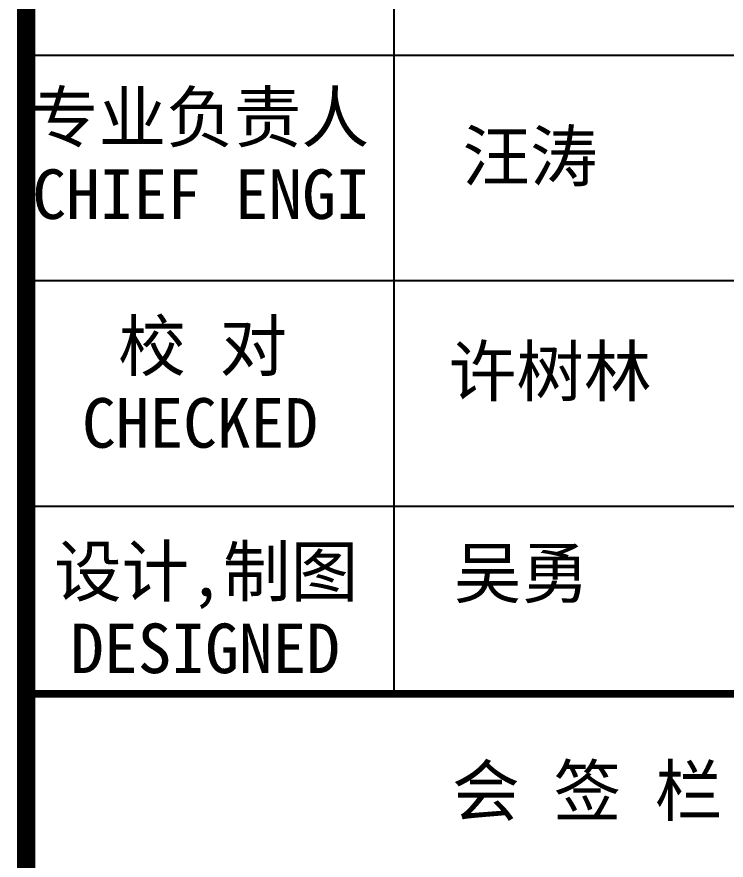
# Model space of a CAD drawing. Extents: x 1169373 to 1354985, y 649019 to 904199.
# Drawn here: x 1348155 to 1351917, y 808013 to 812484 of the extents above; entities that cross this region are included whole.
import ezdxf

# ---------------------------------------------------------------- set-up
doc = ezdxf.new("R2010")
doc.units = 0
doc.header["$LTSCALE"] = 1000
doc.header["$MEASUREMENT"] = 0
doc.layers.add('0-签名', color=2, linetype='Continuous')
doc.layers.add('图框', color=7, linetype='Continuous')
doc.styles.add('STYLE-黑体', font='simhei.ttf')

msp = doc.modelspace()

# ---------------------------------------------------------------- linework, layer by layer
at = {"layer": '图框', "color": 4}
msp.add_line((1348204.7, 824418.7), (1348204.7, 784418.7), dxfattribs=at)
at = {"layer": '图框', "color": 0}
for p, q in [((1348204.7, 812280.9), (1353882.9, 812280.9)), ((1348204.7, 811085.7), (1353882.9, 811085.7)), ((1348204.7, 809890.5), (1353882.9, 809890.5))]:
    msp.add_line(p, q, dxfattribs=at)
at = {"layer": '图框', "color": 4, "const_width": 98.6}
msp.add_lwpolyline([(1348204.7, 824418.7), (1348204.7, 784418.7)], dxfattribs=at)
msp.add_lwpolyline([(1348204.7, 824418.7), (1353904.7, 824418.7), (1353904.7, 784418.7), (1348204.7, 784418.7)], close=True, dxfattribs=at)
at = {"layer": '图框', "color": 0}
msp.add_lwpolyline([(1350157, 808894.5), (1350157, 814671.3)], dxfattribs=at)
at = {"layer": '图框', "color": 0, "const_width": 40.3}
msp.add_lwpolyline([(1348204.7, 808894.5), (1353882.9, 808894.5)], dxfattribs=at)

# ---------------------------------------------------------------- texts
at = {"layer": '0-签名', "color": 4, "style": 'STYLE-黑体'}
msp.add_text('吴勇', height=262.94, dxfattribs=at).set_placement((1350473.5, 809404.7))
at = {"layer": '图框', "color": 0, "style": 'STYLE-黑体'}
for s, p in [('专业负责人', (1348230, 811821)), ('CHIEF ENGI', (1348237.7, 811412.6)), ('校 对', (1348692.6, 810608.3)), ('CHECKED  ', (1348500.8, 810199.9)), ('设计,制图', (1348352.4, 809413.1)), ('DESIGNED ', (1348438.4, 809004.7)), ('会 签 栏', (1350463.6, 808249.5))]:
    msp.add_text(s, height=262.94, dxfattribs=at).set_placement(p)
at = {"layer": '图框', "color": 4, "style": 'STYLE-黑体'}
for s, p in [('汪涛', (1350518.6, 811614.5)), ('许树林', (1350445.5, 810473.4))]:
    msp.add_text(s, height=262.94, dxfattribs=at).set_placement(p)

doc.saveas('drawing.dxf')
